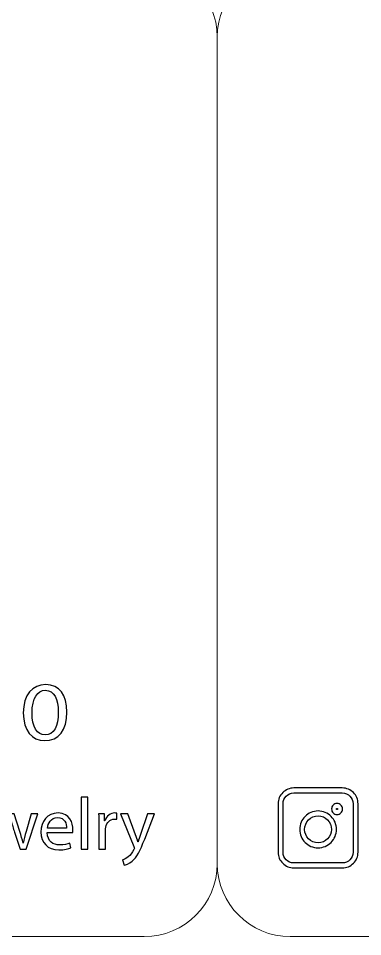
# Model space of a CAD drawing. Header units: millimetres. Extents: x -576 to 618, y 160 to 343.
# Drawn here: x 450.2 to 464.28, y 223.7 to 261.28 of the extents above; entities that cross this region are included whole.
import ezdxf

# ---------------------------------------------------------------- set-up
doc = ezdxf.new("R2010")
doc.units = ezdxf.units.MM
doc.header["$MEASUREMENT"] = 0
doc.layers.add('Layer 1', color=7, linetype='Continuous')

msp = doc.modelspace()

# ---------------------------------------------------------------- linework, layer by layer
at = {"layer": 'Layer 1', "color": 250, "lineweight": 18}
for points in [[(421.5217, 263.5001), (421.5217, 263.5001), (455.3517, 263.5001), (455.3517, 263.5001), (456.9957, 263.5001), (458.3367, 262.1591), (458.3367, 260.5151), (458.3367, 260.5151), (458.3367, 226.6851), (458.3367, 226.6851), (458.3367, 225.0411), (456.9957, 223.7001), (455.3517, 223.7001), (455.3517, 223.7001), (421.5217, 223.7001), (421.5217, 223.7001), (419.8777, 223.7001), (418.5367, 225.0411), (418.5367, 226.6851), (418.5367, 226.6851), (418.5367, 260.5151), (418.5367, 260.5151), (418.5367, 262.1591), (419.8777, 263.5001), (421.5217, 263.5001)], [(461.3217, 263.5001), (461.3217, 263.5001), (495.1517, 263.5001), (495.1517, 263.5001), (496.7957, 263.5001), (498.1367, 262.1591), (498.1367, 260.5151), (498.1367, 260.5151), (498.1367, 226.6851), (498.1367, 226.6851), (498.1367, 225.0411), (496.7957, 223.7001), (495.1517, 223.7001), (495.1517, 223.7001), (461.3217, 223.7001), (461.3217, 223.7001), (459.6777, 223.7001), (458.3367, 225.0411), (458.3367, 226.6851), (458.3367, 226.6851), (458.3367, 260.5151), (458.3367, 260.5151), (458.3367, 262.1591), (459.6777, 263.5001), (461.3217, 263.5001)]]:
    msp.add_open_spline(points, degree=3, knots=[0, 0, 0, 0, 0.125, 0.125, 0.125, 0.25, 0.25, 0.25, 0.375, 0.375, 0.375, 0.5, 0.5, 0.5, 0.625, 0.625, 0.625, 0.75, 0.75, 0.75, 0.875, 0.875, 0.875, 1, 1, 1, 1], dxfattribs=at)
at = {"layer": 'Layer 1', "color": 230}
for points, knots in [([(452.1907, 232.8904), (452.1907, 232.1363), (451.8584, 231.7197), (451.275, 231.7197), (450.7605, 231.7197), (450.4119, 232.1259), (450.4039, 232.8601), (450.4039, 233.6039), (450.7848, 234.0136), (451.3196, 234.0136), (451.8744, 234.0136), (452.1907, 233.5971), (452.1907, 232.8904)], [0, 0, 0, 0, 0.25, 0.25, 0.25, 0.5, 0.5, 0.5, 0.75, 0.75, 0.75, 1, 1, 1, 1]), ([(450.7605, 232.8564), (450.7605, 232.2795), (450.9711, 231.9521), (451.2952, 231.9521), (451.66, 231.9521), (451.8338, 232.3103), (451.8338, 232.8769), (451.8338, 233.423), (451.6678, 233.7814), (451.2993, 233.7814), (450.9874, 233.7814), (450.7605, 233.4607), (450.7605, 232.8564)], [0, 0, 0, 0, 0.25, 0.25, 0.25, 0.5, 0.5, 0.5, 0.75, 0.75, 0.75, 1, 1, 1, 1]), ([(463.4485, 226.5125), (463.4485, 226.5125), (461.4676, 226.5125), (461.4676, 226.5125), (461.2899, 226.5125), (461.1287, 226.5848), (461.0122, 226.7012), (460.8952, 226.8178), (460.823, 226.979), (460.823, 227.1569), (460.823, 227.1569), (460.823, 229.1382), (460.823, 229.1382), (460.823, 229.316), (460.8951, 229.477), (461.0117, 229.5937), (461.1288, 229.7107), (461.2899, 229.7829), (461.4676, 229.7829), (461.4676, 229.7829), (463.4485, 229.7829), (463.4485, 229.7829), (463.6263, 229.7829), (463.7874, 229.7107), (463.904, 229.5941), (464.021, 229.477), (464.0932, 229.316), (464.0932, 229.1382), (464.0932, 229.1382), (464.0932, 227.1569), (464.0932, 227.1569), (464.0932, 226.979), (464.0209, 226.8178), (463.9044, 226.7012), (463.7874, 226.5848), (463.6263, 226.5125), (463.4485, 226.5125)], [0, 0, 0, 0, 0.0833333, 0.0833333, 0.0833333, 0.1666667, 0.1666667, 0.1666667, 0.25, 0.25, 0.25, 0.3333333, 0.3333333, 0.3333333, 0.4166667, 0.4166667, 0.4166667, 0.5, 0.5, 0.5, 0.5833333, 0.5833333, 0.5833333, 0.6666667, 0.6666667, 0.6666667, 0.75, 0.75, 0.75, 0.8333333, 0.8333333, 0.8333333, 0.9166667, 0.9166667, 0.9166667, 1, 1, 1, 1]), ([(452.771, 229.4022), (452.771, 229.4022), (453.0406, 229.4022), (453.0406, 229.4022), (453.0406, 229.4022), (453.0406, 227.2793), (453.0406, 227.2793), (453.0406, 227.2793), (452.771, 227.2793), (452.771, 227.2793), (452.771, 227.2793), (452.771, 229.4022), (452.771, 229.4022)], [0, 0, 0, 0, 0.25, 0.25, 0.25, 0.5, 0.5, 0.5, 0.75, 0.75, 0.75, 1, 1, 1, 1]), ([(461.4676, 226.7142), (461.4676, 226.7142), (463.4485, 226.7142), (463.4485, 226.7142), (463.5711, 226.7142), (463.682, 226.7637), (463.762, 226.8436), (463.8419, 226.9239), (463.8915, 227.0346), (463.8915, 227.1569), (463.8915, 227.1569), (463.8915, 229.1382), (463.8915, 229.1382), (463.8915, 229.2608), (463.842, 229.3717), (463.7621, 229.4517), (463.682, 229.5317), (463.5711, 229.5812), (463.4485, 229.5812), (463.4485, 229.5812), (461.4676, 229.5812), (461.4676, 229.5812), (461.345, 229.5812), (461.2341, 229.5317), (461.1541, 229.4517), (461.0741, 229.3717), (461.0246, 229.2608), (461.0246, 229.1382), (461.0246, 229.1382), (461.0246, 227.1569), (461.0246, 227.1569), (461.0246, 227.0346), (461.0742, 226.9239), (461.1544, 226.8438), (461.2341, 226.7637), (461.345, 226.7142), (461.4676, 226.7142)], [0, 0, 0, 0, 0.0833333, 0.0833333, 0.0833333, 0.1666667, 0.1666667, 0.1666667, 0.25, 0.25, 0.25, 0.3333333, 0.3333333, 0.3333333, 0.4166667, 0.4166667, 0.4166667, 0.5, 0.5, 0.5, 0.5833333, 0.5833333, 0.5833333, 0.6666667, 0.6666667, 0.6666667, 0.75, 0.75, 0.75, 0.8333333, 0.8333333, 0.8333333, 0.9166667, 0.9166667, 0.9166667, 1, 1, 1, 1]), ([(463.4599, 228.9245), (463.4599, 228.8624), (463.4347, 228.8061), (463.394, 228.7654), (463.3534, 228.7247), (463.297, 228.6995), (463.2349, 228.6995), (463.1728, 228.6995), (463.1165, 228.7247), (463.0758, 228.7654), (463.0351, 228.8061), (463.0099, 228.8624), (463.0099, 228.9245), (463.0099, 228.9866), (463.0351, 229.0429), (463.0758, 229.0836), (463.1165, 229.1243), (463.1728, 229.1495), (463.2349, 229.1495), (463.297, 229.1495), (463.3534, 229.1243), (463.394, 229.0836), (463.4347, 229.0429), (463.4599, 228.9866), (463.4599, 228.9245)], [0, 0, 0, 0, 0.125, 0.125, 0.125, 0.25, 0.25, 0.25, 0.375, 0.375, 0.375, 0.5, 0.5, 0.5, 0.625, 0.625, 0.625, 0.75, 0.75, 0.75, 0.875, 0.875, 0.875, 1, 1, 1, 1]), ([(463.2515, 228.908), (463.2556, 228.9121), (463.2583, 228.9181), (463.2583, 228.9245), (463.2583, 228.931), (463.2556, 228.9369), (463.2515, 228.9411), (463.2473, 228.9452), (463.2414, 228.9479), (463.2349, 228.9479), (463.2285, 228.9479), (463.2225, 228.9452), (463.2184, 228.9411), (463.2142, 228.9369), (463.2116, 228.931), (463.2116, 228.9245), (463.2116, 228.9181), (463.2142, 228.9121), (463.2184, 228.908), (463.2225, 228.9038), (463.2285, 228.9012), (463.2349, 228.9012), (463.2414, 228.9012), (463.2473, 228.9038), (463.2515, 228.908)], [0, 0, 0, 0, 0.125, 0.125, 0.125, 0.25, 0.25, 0.25, 0.375, 0.375, 0.375, 0.5, 0.5, 0.5, 0.625, 0.625, 0.625, 0.75, 0.75, 0.75, 0.875, 0.875, 0.875, 1, 1, 1, 1]), ([(449.1157, 228.7265), (449.1157, 228.7265), (449.3119, 227.9911), (449.3119, 227.9911), (449.355, 227.8295), (449.3946, 227.68), (449.422, 227.5305), (449.422, 227.5305), (449.4314, 227.5305), (449.4314, 227.5305), (449.4651, 227.6772), (449.5141, 227.8326), (449.5634, 227.9882), (449.5634, 227.9882), (449.8055, 228.7265), (449.8055, 228.7265), (449.8055, 228.7265), (450.0324, 228.7265), (450.0324, 228.7265), (450.0324, 228.7265), (450.2623, 228.0033), (450.2623, 228.0033), (450.3175, 227.8295), (450.3602, 227.6772), (450.3943, 227.5305), (450.3943, 227.5305), (450.4033, 227.5305), (450.4033, 227.5305), (450.428, 227.6772), (450.4676, 227.8295), (450.5166, 228.0001), (450.5166, 228.0001), (450.7284, 228.7265), (450.7284, 228.7265), (450.7284, 228.7265), (450.9949, 228.7265), (450.9949, 228.7265), (450.9949, 228.7265), (450.5166, 227.2794), (450.5166, 227.2794), (450.5166, 227.2794), (450.2714, 227.2794), (450.2714, 227.2794), (450.2714, 227.2794), (450.0449, 227.9702), (450.0449, 227.9702), (449.9928, 228.1318), (449.9497, 228.2753), (449.9129, 228.4457), (449.9129, 228.4457), (449.9066, 228.4457), (449.9066, 228.4457), (449.8698, 228.2721), (449.8239, 228.1224), (449.7718, 227.967), (449.7718, 227.967), (449.5325, 227.2794), (449.5325, 227.2794), (449.5325, 227.2794), (449.2872, 227.2794), (449.2872, 227.2794), (449.2872, 227.2794), (448.8395, 228.7265), (448.8395, 228.7265), (448.8395, 228.7265), (449.1157, 228.7265), (449.1157, 228.7265)], [0, 0, 0, 0, 0.0454545, 0.0454545, 0.0454545, 0.0909091, 0.0909091, 0.0909091, 0.1363636, 0.1363636, 0.1363636, 0.1818182, 0.1818182, 0.1818182, 0.2272727, 0.2272727, 0.2272727, 0.2727273, 0.2727273, 0.2727273, 0.3181818, 0.3181818, 0.3181818, 0.3636364, 0.3636364, 0.3636364, 0.4090909, 0.4090909, 0.4090909, 0.4545455, 0.4545455, 0.4545455, 0.5, 0.5, 0.5, 0.5454545, 0.5454545, 0.5454545, 0.5909091, 0.5909091, 0.5909091, 0.6363636, 0.6363636, 0.6363636, 0.6818182, 0.6818182, 0.6818182, 0.7272727, 0.7272727, 0.7272727, 0.7727273, 0.7727273, 0.7727273, 0.8181818, 0.8181818, 0.8181818, 0.8636364, 0.8636364, 0.8636364, 0.9090909, 0.9090909, 0.9090909, 0.9545455, 0.9545455, 0.9545455, 1, 1, 1, 1]), ([(451.3848, 227.9552), (451.3907, 227.5994), (451.6235, 227.4528), (451.8937, 227.4528), (452.0869, 227.4528), (452.2033, 227.4859), (452.3043, 227.5274), (452.3043, 227.5274), (452.3505, 227.3392), (452.3505, 227.3392), (452.2553, 227.2974), (452.0928, 227.2496), (451.8569, 227.2496), (451.4001, 227.2496), (451.1271, 227.5423), (451.1271, 227.9791), (451.1271, 228.4157), (451.3907, 228.7595), (451.8232, 228.7595), (452.3074, 228.7595), (452.4363, 228.3439), (452.4363, 228.0777), (452.4363, 228.0238), (452.43, 227.982), (452.4273, 227.9552), (452.4273, 227.9552), (451.3848, 227.9552), (451.3848, 227.9552)], [0, 0, 0, 0, 0.1111111, 0.1111111, 0.1111111, 0.2222222, 0.2222222, 0.2222222, 0.3333333, 0.3333333, 0.3333333, 0.4444444, 0.4444444, 0.4444444, 0.5555556, 0.5555556, 0.5555556, 0.6666667, 0.6666667, 0.6666667, 0.7777778, 0.7777778, 0.7777778, 0.8888889, 0.8888889, 0.8888889, 1, 1, 1, 1]), ([(452.1757, 228.1435), (452.1788, 228.3108), (452.1049, 228.571), (451.8016, 228.571), (451.529, 228.571), (451.4091, 228.3258), (451.3879, 228.1435), (451.3879, 228.1435), (452.1757, 228.1435), (452.1757, 228.1435)], [0, 0, 0, 0, 0.3333333, 0.3333333, 0.3333333, 0.6666667, 0.6666667, 0.6666667, 1, 1, 1, 1]), ([(453.4948, 228.2752), (453.4948, 228.4456), (453.4914, 228.5922), (453.4823, 228.7264), (453.4823, 228.7264), (453.7186, 228.7264), (453.7186, 228.7264), (453.7186, 228.7264), (453.7276, 228.4425), (453.7276, 228.4425), (453.7276, 228.4425), (453.7401, 228.4425), (453.7401, 228.4425), (453.8075, 228.6368), (453.9697, 228.7595), (454.151, 228.7595), (454.1816, 228.7595), (454.2031, 228.7563), (454.2277, 228.7504), (454.2277, 228.7504), (454.2277, 228.5024), (454.2277, 228.5024), (454.2, 228.5083), (454.1722, 228.5114), (454.1357, 228.5114), (453.9453, 228.5114), (453.8106, 228.371), (453.7738, 228.1735), (453.7675, 228.1376), (453.7613, 228.0958), (453.7613, 228.0509), (453.7613, 228.0509), (453.7613, 227.2796), (453.7613, 227.2796), (453.7613, 227.2796), (453.4948, 227.2796), (453.4948, 227.2796), (453.4948, 227.2796), (453.4948, 228.2752), (453.4948, 228.2752)], [0, 0, 0, 0, 0.0769231, 0.0769231, 0.0769231, 0.1538462, 0.1538462, 0.1538462, 0.2307692, 0.2307692, 0.2307692, 0.3076923, 0.3076923, 0.3076923, 0.3846154, 0.3846154, 0.3846154, 0.4615385, 0.4615385, 0.4615385, 0.5384615, 0.5384615, 0.5384615, 0.6153846, 0.6153846, 0.6153846, 0.6923077, 0.6923077, 0.6923077, 0.7692308, 0.7692308, 0.7692308, 0.8461538, 0.8461538, 0.8461538, 0.9230769, 0.9230769, 0.9230769, 1, 1, 1, 1]), ([(454.6722, 228.7265), (454.6722, 228.7265), (454.9969, 227.8716), (454.9969, 227.8716), (455.0306, 227.7758), (455.0678, 227.6622), (455.0921, 227.5755), (455.0921, 227.5755), (455.098, 227.5755), (455.098, 227.5755), (455.1258, 227.6622), (455.1564, 227.7726), (455.1932, 227.8775), (455.1932, 227.8775), (455.4875, 228.7265), (455.4875, 228.7265), (455.4875, 228.7265), (455.7726, 228.7265), (455.7726, 228.7265), (455.7726, 228.7265), (455.368, 227.695), (455.368, 227.695), (455.1748, 227.1989), (455.0429, 226.9446), (454.8591, 226.7892), (454.7274, 226.6756), (454.5954, 226.6307), (454.528, 226.6185), (454.528, 226.6185), (454.4604, 226.8401), (454.4604, 226.8401), (454.528, 226.8609), (454.6166, 226.9028), (454.6965, 226.9683), (454.7702, 227.0253), (454.8619, 227.1271), (454.9236, 227.2616), (454.9358, 227.2884), (454.9449, 227.3093), (454.9449, 227.3243), (454.9449, 227.3392), (454.9387, 227.3602), (454.9265, 227.3933), (454.9265, 227.3933), (454.3779, 228.7265), (454.3779, 228.7265), (454.3779, 228.7265), (454.6722, 228.7265), (454.6722, 228.7265)], [0, 0, 0, 0, 0.0625, 0.0625, 0.0625, 0.125, 0.125, 0.125, 0.1875, 0.1875, 0.1875, 0.25, 0.25, 0.25, 0.3125, 0.3125, 0.3125, 0.375, 0.375, 0.375, 0.4375, 0.4375, 0.4375, 0.5, 0.5, 0.5, 0.5625, 0.5625, 0.5625, 0.625, 0.625, 0.625, 0.6875, 0.6875, 0.6875, 0.75, 0.75, 0.75, 0.8125, 0.8125, 0.8125, 0.875, 0.875, 0.875, 0.9375, 0.9375, 0.9375, 1, 1, 1, 1]), ([(463.2115, 228.0887), (463.2115, 227.8814), (463.1271, 227.6932), (462.9907, 227.5569), (462.8548, 227.4204), (462.6666, 227.3361), (462.4588, 227.3361), (462.2511, 227.3361), (462.0628, 227.4205), (461.9267, 227.5565), (461.7905, 227.6927), (461.7063, 227.881), (461.7063, 228.0887), (461.7063, 228.2963), (461.7906, 228.4844), (461.9267, 228.6207), (462.0629, 228.7574), (462.2511, 228.8416), (462.4588, 228.8416), (462.6663, 228.8416), (462.8546, 228.7572), (462.991, 228.6207), (463.1272, 228.4844), (463.2115, 228.2963), (463.2115, 228.0887)], [0, 0, 0, 0, 0.125, 0.125, 0.125, 0.25, 0.25, 0.25, 0.375, 0.375, 0.375, 0.5, 0.5, 0.5, 0.625, 0.625, 0.625, 0.75, 0.75, 0.75, 0.875, 0.875, 0.875, 1, 1, 1, 1]), ([(462.8487, 227.6992), (462.9483, 227.7985), (463.0098, 227.9364), (463.0098, 228.0887), (463.0098, 228.2412), (462.9481, 228.3793), (462.8484, 228.479), (462.7491, 228.5784), (462.6112, 228.64), (462.4588, 228.64), (462.3067, 228.64), (462.1689, 228.5783), (462.0692, 228.4786), (461.9696, 228.3792), (461.9079, 228.2412), (461.9079, 228.0887), (461.9079, 227.9367), (461.9696, 227.7988), (462.0693, 227.6991), (462.1689, 227.5995), (462.3067, 227.5378), (462.4588, 227.5378), (462.611, 227.5378), (462.7488, 227.5995), (462.8487, 227.6992)], [0, 0, 0, 0, 0.125, 0.125, 0.125, 0.25, 0.25, 0.25, 0.375, 0.375, 0.375, 0.5, 0.5, 0.5, 0.625, 0.625, 0.625, 0.75, 0.75, 0.75, 0.875, 0.875, 0.875, 1, 1, 1, 1])]:
    msp.add_open_spline(points, degree=3, knots=knots, dxfattribs=at)

doc.saveas('drawing.dxf')
